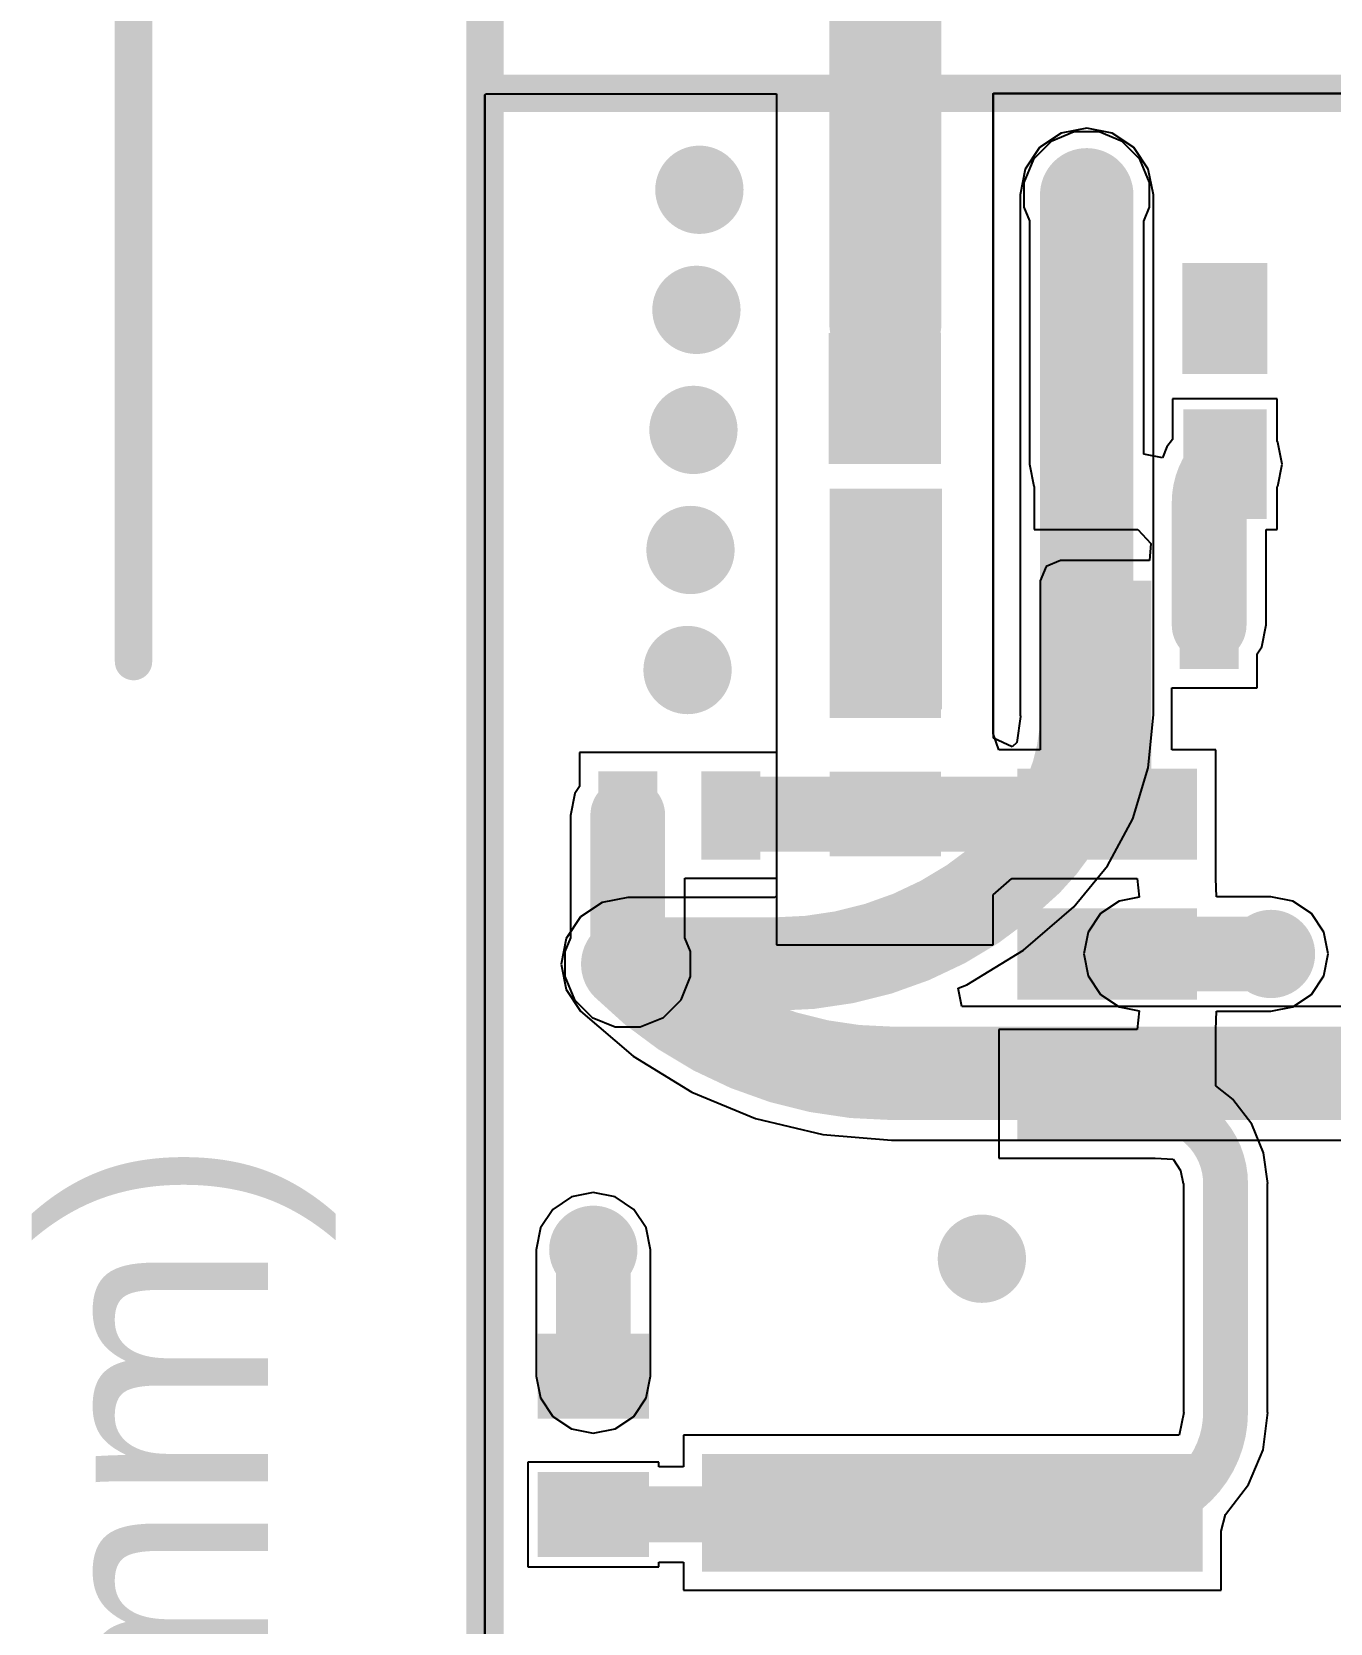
# Model space of a CAD drawing. Header units: millimetres. Extents: x -0.18 to 1.17, y -0.19 to 1.72.
# Drawn here: x -0.1802 to 0.1671, y 0.8409 to 1.2666 of the extents above; entities that cross this region are included whole.
import ezdxf

# ---------------------------------------------------------------- set-up
doc = ezdxf.new("R2010")
doc.units = ezdxf.units.MM
doc.header["$MEASUREMENT"] = 0
for name, color, linetype in [('BottomLayer', 5, 'Continuous'), ('BottomPaste', 16, 'Continuous'), ('BottomSolder', 6, 'Continuous'), ('Mechanical1', 6, 'Continuous'), ('Mechanical2', 216, 'Continuous'), ('TopLayer', 1, 'Continuous'), ('ViaHoleLayer', 16, 'Continuous')]:
    doc.layers.add(name, color=color, linetype=linetype)
doc.styles.add('Arial', font='', dxfattribs={"height": 0.2})
doc.styles.get('Arial').set_extended_font_data('Arial')

# ---------------------------------------------------------------- blocks, each defined once
blk = doc.blocks.new('IND_0402_B_6')
at = {"layer": 'BottomLayer'}
for points in [[(-0.02165, 0.01181), (-0.00591, 0.01181), (-0.00591, -0.01181), (-0.02165, -0.01181)], [(0.00591, 0.01181), (0.02165, 0.01181), (0.02165, -0.01181), (0.00591, -0.01181)]]:
    blk.add_hatch(color=5, dxfattribs=at).paths.add_polyline_path(points)
at = {"layer": 'BottomPaste'}
for points in [[(-0.02165, 0.01181), (-0.00591, 0.01181), (-0.00591, -0.01181), (-0.02165, -0.01181)], [(0.00591, 0.01181), (0.02165, 0.01181), (0.02165, -0.01181), (0.00591, -0.01181)]]:
    blk.add_hatch(color=16, dxfattribs=at).paths.add_polyline_path(points)
blk = doc.blocks.new('HC_49S_SMD_2P_M____B_7')
at = {"layer": 'BottomLayer'}
for points in [[(-0.16142, 0.01575), (-0.02756, 0.01575), (-0.02756, -0.01575), (-0.16142, -0.01575)], [(0.02756, 0.01575), (0.16142, 0.01575), (0.16142, -0.01575), (0.02756, -0.01575)]]:
    blk.add_hatch(color=5, dxfattribs=at).paths.add_polyline_path(points)
at = {"layer": 'BottomPaste'}
for points in [[(-0.16142, 0.01575), (-0.02756, 0.01575), (-0.02756, -0.01575), (-0.16142, -0.01575)], [(0.02756, 0.01575), (0.16142, 0.01575), (0.16142, -0.01575), (0.02756, -0.01575)]]:
    blk.add_hatch(color=16, dxfattribs=at).paths.add_polyline_path(points)
blk = doc.blocks.new('C___0402_B_9')
at = {"layer": 'BottomLayer'}
for points in [[(-0.0095, 0.0125), (-0.0095, -0.0125), (-0.0275, -0.0125), (-0.0275, 0.0125)], [(0.0275, 0.0125), (0.0275, -0.0125), (0.0095, -0.0125), (0.0095, 0.0125)]]:
    blk.add_hatch(color=5, dxfattribs=at).paths.add_polyline_path(points)
at = {"layer": 'BottomPaste'}
for points in [[(-0.0095, 0.0125), (-0.0095, -0.0125), (-0.0275, -0.0125), (-0.0275, 0.0125)], [(0.0275, 0.0125), (0.0275, -0.0125), (0.0095, -0.0125), (0.0095, 0.0125)]]:
    blk.add_hatch(color=16, dxfattribs=at).paths.add_polyline_path(points)
at = {"layer": 'BottomSolder'}
for points in [[(-0.00714, 0.01486), (-0.00714, -0.01486), (-0.02986, -0.01486), (-0.02986, 0.01486)], [(0.02986, 0.01486), (0.02986, -0.01486), (0.00714, -0.01486), (0.00714, 0.01486)]]:
    blk.add_hatch(color=6, dxfattribs=at).paths.add_polyline_path(points)
blk = doc.blocks.new('SOT_23_6_B_11')
at = {"layer": 'BottomLayer'}
for points in [[(-0.07559, 0.04961), (-0.02756, 0.04961), (-0.02756, 0.0252), (-0.07559, 0.0252)], [(0.02756, 0.04961), (0.07559, 0.04961), (0.07559, 0.0252), (0.02756, 0.0252)], [(-0.07559, 0.0122), (-0.02756, 0.0122), (-0.02756, -0.0122), (-0.07559, -0.0122)], [(0.02756, 0.0122), (0.07559, 0.0122), (0.07559, -0.0122), (0.02756, -0.0122)], [(-0.07559, -0.0252), (-0.02756, -0.0252), (-0.02756, -0.04961), (-0.07559, -0.04961)], [(0.02756, -0.0252), (0.07559, -0.0252), (0.07559, -0.04961), (0.02756, -0.04961)]]:
    blk.add_hatch(color=5, dxfattribs=at).paths.add_polyline_path(points)
at = {"layer": 'BottomPaste'}
for points in [[(-0.07559, 0.04961), (-0.02756, 0.04961), (-0.02756, 0.0252), (-0.07559, 0.0252)], [(0.02756, 0.04961), (0.07559, 0.04961), (0.07559, 0.0252), (0.02756, 0.0252)], [(-0.07559, 0.0122), (-0.02756, 0.0122), (-0.02756, -0.0122), (-0.07559, -0.0122)], [(0.02756, 0.0122), (0.07559, 0.0122), (0.07559, -0.0122), (0.02756, -0.0122)], [(-0.07559, -0.0252), (-0.02756, -0.0252), (-0.02756, -0.04961), (-0.07559, -0.04961)], [(0.02756, -0.0252), (0.07559, -0.0252), (0.07559, -0.04961), (0.02756, -0.04961)]]:
    blk.add_hatch(color=16, dxfattribs=at).paths.add_polyline_path(points)
blk = doc.blocks.new('R___0402_B_18')
at = {"layer": 'BottomLayer'}
for points in [[(-0.0095, 0.0125), (-0.0095, -0.0125), (-0.0275, -0.0125), (-0.0275, 0.0125)], [(0.0275, 0.0125), (0.0275, -0.0125), (0.0095, -0.0125), (0.0095, 0.0125)]]:
    blk.add_hatch(color=5, dxfattribs=at).paths.add_polyline_path(points)
at = {"layer": 'BottomPaste'}
for points in [[(-0.0095, 0.0125), (-0.0095, -0.0125), (-0.0275, -0.0125), (-0.0275, 0.0125)], [(0.0275, 0.0125), (0.0275, -0.0125), (0.0095, -0.0125), (0.0095, 0.0125)]]:
    blk.add_hatch(color=16, dxfattribs=at).paths.add_polyline_path(points)
at = {"layer": 'BottomSolder'}
for points in [[(-0.00733, 0.01467), (-0.00733, -0.01467), (-0.02967, -0.01467), (-0.02967, 0.01467)], [(0.02967, 0.01467), (0.02967, -0.01467), (0.00733, -0.01467), (0.00733, 0.01467)]]:
    blk.add_hatch(color=6, dxfattribs=at).paths.add_polyline_path(points)
blk = doc.blocks.new('IND_0402_B_20')
at = {"layer": 'BottomLayer'}
for points in [[(-0.02165, 0.01181), (-0.00591, 0.01181), (-0.00591, -0.01181), (-0.02165, -0.01181)], [(0.00591, 0.01181), (0.02165, 0.01181), (0.02165, -0.01181), (0.00591, -0.01181)]]:
    blk.add_hatch(color=5, dxfattribs=at).paths.add_polyline_path(points)
at = {"layer": 'BottomPaste'}
for points in [[(-0.02165, 0.01181), (-0.00591, 0.01181), (-0.00591, -0.01181), (-0.02165, -0.01181)], [(0.00591, 0.01181), (0.02165, 0.01181), (0.02165, -0.01181), (0.00591, -0.01181)]]:
    blk.add_hatch(color=16, dxfattribs=at).paths.add_polyline_path(points)
blk = doc.blocks.new('IND_0402_B_21')
at = {"layer": 'BottomLayer'}
for points in [[(-0.02165, 0.01181), (-0.00591, 0.01181), (-0.00591, -0.01181), (-0.02165, -0.01181)], [(0.00591, 0.01181), (0.02165, 0.01181), (0.02165, -0.01181), (0.00591, -0.01181)]]:
    blk.add_hatch(color=5, dxfattribs=at).paths.add_polyline_path(points)
at = {"layer": 'BottomPaste'}
for points in [[(-0.02165, 0.01181), (-0.00591, 0.01181), (-0.00591, -0.01181), (-0.02165, -0.01181)], [(0.00591, 0.01181), (0.02165, 0.01181), (0.02165, -0.01181), (0.00591, -0.01181)]]:
    blk.add_hatch(color=16, dxfattribs=at).paths.add_polyline_path(points)
blk = doc.blocks.new('C___0402_B_25')
at = {"layer": 'BottomLayer'}
for points in [[(-0.0095, 0.0125), (-0.0095, -0.0125), (-0.0275, -0.0125), (-0.0275, 0.0125)], [(0.0275, 0.0125), (0.0275, -0.0125), (0.0095, -0.0125), (0.0095, 0.0125)]]:
    blk.add_hatch(color=5, dxfattribs=at).paths.add_polyline_path(points)
at = {"layer": 'BottomPaste'}
for points in [[(-0.0095, 0.0125), (-0.0095, -0.0125), (-0.0275, -0.0125), (-0.0275, 0.0125)], [(0.0275, 0.0125), (0.0275, -0.0125), (0.0095, -0.0125), (0.0095, 0.0125)]]:
    blk.add_hatch(color=16, dxfattribs=at).paths.add_polyline_path(points)
at = {"layer": 'BottomSolder'}
for points in [[(-0.00714, 0.01486), (-0.00714, -0.01486), (-0.02986, -0.01486), (-0.02986, 0.01486)], [(0.02986, 0.01486), (0.02986, -0.01486), (0.00714, -0.01486), (0.00714, 0.01486)]]:
    blk.add_hatch(color=6, dxfattribs=at).paths.add_polyline_path(points)
blk = doc.blocks.new('C___0402_B_26')
at = {"layer": 'BottomLayer'}
for points in [[(-0.0095, 0.0125), (-0.0095, -0.0125), (-0.0275, -0.0125), (-0.0275, 0.0125)], [(0.0275, 0.0125), (0.0275, -0.0125), (0.0095, -0.0125), (0.0095, 0.0125)]]:
    blk.add_hatch(color=5, dxfattribs=at).paths.add_polyline_path(points)
at = {"layer": 'BottomPaste'}
for points in [[(-0.0095, 0.0125), (-0.0095, -0.0125), (-0.0275, -0.0125), (-0.0275, 0.0125)], [(0.0275, 0.0125), (0.0275, -0.0125), (0.0095, -0.0125), (0.0095, 0.0125)]]:
    blk.add_hatch(color=16, dxfattribs=at).paths.add_polyline_path(points)
at = {"layer": 'BottomSolder'}
for points in [[(-0.00714, 0.01486), (-0.00714, -0.01486), (-0.02986, -0.01486), (-0.02986, 0.01486)], [(0.02986, 0.01486), (0.02986, -0.01486), (0.00714, -0.01486), (0.00714, 0.01486)]]:
    blk.add_hatch(color=6, dxfattribs=at).paths.add_polyline_path(points)

msp = doc.modelspace()

# ---------------------------------------------------------------- hatches: boundary and pattern name
at = {"layer": 'BottomLayer'}
h = msp.add_hatch(color=5, dxfattribs=at)
edge = h.paths.add_edge_path()
edge.add_arc((-0.00162, 1.22435), 0.01181, 0, 360)
h = msp.add_hatch(color=5, dxfattribs=at)
edge = h.paths.add_edge_path()
edge.add_arc((0.102, 1.223), 0.01181, 0, 360)
h = msp.add_hatch(color=5, dxfattribs=at)
edge = h.paths.add_edge_path()
edge.add_arc((-0.00241, 1.19223), 0.01181, 0, 360)
for points in [[(0.033, 1.151), (0.063, 1.151), (0.063, 1.186), (0.033, 1.186)], [(0.06327, 1.1444), (0.03327, 1.1444), (0.03327, 1.08537), (0.06327, 1.08537)], [(0.11932, 1.11975), (0.09497, 1.11975), (0.09497, 1.05733), (0.11932, 1.05733)]]:
    msp.add_hatch(color=5, dxfattribs=at).paths.add_polyline_path(points)
h = msp.add_hatch(color=5, dxfattribs=at)
edge = h.paths.add_edge_path()
edge.add_arc((-0.00321, 1.16012), 0.01181, 0, 360)
h = msp.add_hatch(color=5, dxfattribs=at)
edge = h.paths.add_edge_path()
edge.add_arc((-0.004, 1.128), 0.01181, 0, 360)
h = msp.add_hatch(color=5, dxfattribs=at)
edge = h.paths.add_edge_path()
edge.add_arc((-0.00479, 1.09588), 0.01181, 0, 360)
h = msp.add_hatch(color=5, dxfattribs=at)
edge = h.paths.add_edge_path()
edge.add_arc((0.15129, 1.01993), 0.01181, 0, 360)
h = msp.add_hatch(color=5, dxfattribs=at)
edge = h.paths.add_edge_path()
edge.add_arc((-0.02078, 1.01722), 0.01181, 0, 360)
h = msp.add_hatch(color=5, dxfattribs=at)
edge = h.paths.add_edge_path()
edge.add_arc((-0.03, 0.94079), 0.01181, 0, 360)
h = msp.add_hatch(color=5, dxfattribs=at)
edge = h.paths.add_edge_path()
edge.add_arc((0.07395, 0.9384), 0.01181, 0, 360)
at = {"layer": 'TopLayer'}
h = msp.add_hatch(color=1, dxfattribs=at)
edge = h.paths.add_edge_path()
edge.add_arc((-0.00162, 1.22435), 0.01181, 0, 360)
h = msp.add_hatch(color=1, dxfattribs=at)
edge = h.paths.add_edge_path()
edge.add_arc((0.102, 1.223), 0.01181, 0, 360)
h = msp.add_hatch(color=1, dxfattribs=at)
edge = h.paths.add_edge_path()
edge.add_arc((-0.00241, 1.19223), 0.01181, 0, 360)
h = msp.add_hatch(color=1, dxfattribs=at)
edge = h.paths.add_edge_path()
edge.add_arc((-0.00321, 1.16012), 0.01181, 0, 360)
h = msp.add_hatch(color=1, dxfattribs=at)
edge = h.paths.add_edge_path()
edge.add_arc((-0.004, 1.128), 0.01181, 0, 360)
h = msp.add_hatch(color=1, dxfattribs=at)
edge = h.paths.add_edge_path()
edge.add_arc((-0.00479, 1.09588), 0.01181, 0, 360)
h = msp.add_hatch(color=1, dxfattribs=at)
edge = h.paths.add_edge_path()
edge.add_arc((0.15129, 1.01993), 0.01181, 0, 360)
h = msp.add_hatch(color=1, dxfattribs=at)
edge = h.paths.add_edge_path()
edge.add_arc((-0.02078, 1.01722), 0.01181, 0, 360)
h = msp.add_hatch(color=1, dxfattribs=at)
edge = h.paths.add_edge_path()
edge.add_arc((-0.03, 0.94079), 0.01181, 0, 360)
h = msp.add_hatch(color=1, dxfattribs=at)
edge = h.paths.add_edge_path()
edge.add_arc((0.07395, 0.9384), 0.01181, 0, 360)
at = {"layer": 'ViaHoleLayer'}
h = msp.add_hatch(color=16, dxfattribs=at)
edge = h.paths.add_edge_path()
edge.add_arc((-0.00162, 1.22435), 0.00591, 0, 360)
h = msp.add_hatch(color=16, dxfattribs=at)
edge = h.paths.add_edge_path()
edge.add_arc((0.102, 1.223), 0.00591, 0, 360)
h = msp.add_hatch(color=16, dxfattribs=at)
edge = h.paths.add_edge_path()
edge.add_arc((-0.00241, 1.19223), 0.00591, 0, 360)
h = msp.add_hatch(color=16, dxfattribs=at)
edge = h.paths.add_edge_path()
edge.add_arc((-0.00321, 1.16012), 0.00591, 0, 360)
h = msp.add_hatch(color=16, dxfattribs=at)
edge = h.paths.add_edge_path()
edge.add_arc((-0.004, 1.128), 0.00591, 0, 360)
h = msp.add_hatch(color=16, dxfattribs=at)
edge = h.paths.add_edge_path()
edge.add_arc((-0.00479, 1.09588), 0.00591, 0, 360)
h = msp.add_hatch(color=16, dxfattribs=at)
edge = h.paths.add_edge_path()
edge.add_arc((-0.02078, 1.01722), 0.00591, 0, 360)
h = msp.add_hatch(color=16, dxfattribs=at)
edge = h.paths.add_edge_path()
edge.add_arc((0.15129, 1.01993), 0.00591, 0, 360)
h = msp.add_hatch(color=16, dxfattribs=at)
edge = h.paths.add_edge_path()
edge.add_arc((-0.03, 0.94079), 0.00591, 0, 360)
h = msp.add_hatch(color=16, dxfattribs=at)
edge = h.paths.add_edge_path()
edge.add_arc((0.07395, 0.9384), 0.00591, 0, 360)

# ---------------------------------------------------------------- linework, layer by layer
at = {"layer": 'BottomLayer'}
for p, q in [((-0.059, 1.24978), (-0.05878, 1.25)), ((-0.059, -0.05854), (-0.059, 1.24978)), ((-0.05878, 1.25), (0.019, 1.25)), ((0.019, 1.25), (0.019, 1.07381)), ((0.077, 1.07892), (0.077, 1.25013)), ((0.077, 1.25013), (1.166, 1.25013)), ((0.09866, 1.23981), (0.09248, 1.23725)), ((0.10534, 1.23981), (0.09866, 1.23981)), ((0.11152, 1.23725), (0.10534, 1.23981)), ((0.09248, 1.23725), (0.08775, 1.23252)), ((0.11625, 1.23252), (0.11152, 1.23725)), ((0.08775, 1.23252), (0.08519, 1.22634)), ((0.11881, 1.22634), (0.11625, 1.23252)), ((0.08519, 1.22634), (0.08519, 1.21966)), ((0.11881, 1.21966), (0.11881, 1.22634)), ((0.08519, 1.21966), (0.08667, 1.21607)), ((0.11726, 1.21592), (0.11881, 1.21966)), ((0.08667, 1.21607), (0.08667, 1.18994)), ((0.11726, 1.18994), (0.11726, 1.21592)), ((0.08667, 1.18994), (0.08667, 1.15094)), ((0.11726, 1.15366), (0.11726, 1.18994)), ((0.15297, 1.16844), (0.12497, 1.16844)), ((0.12497, 1.16844), (0.12497, 1.15753)), ((0.15297, 1.15698), (0.15297, 1.16844)), ((0.12226, 1.15267), (0.11726, 1.15366)), ((0.12347, 1.15558), (0.12226, 1.15267)), ((0.12497, 1.15753), (0.12347, 1.15558)), ((0.1531, 1.15679), (0.15297, 1.15698)), ((0.15426, 1.15094), (0.1531, 1.15679)), ((0.08667, 1.15094), (0.08784, 1.14508)), ((0.1531, 1.14508), (0.15426, 1.15094)), ((0.08784, 1.14508), (0.08797, 1.14489)), ((0.08797, 1.14489), (0.08797, 1.13344)), ((0.15297, 1.14489), (0.1531, 1.14508)), ((0.15297, 1.13344), (0.15297, 1.14489)), ((0.08797, 1.13344), (0.11568, 1.13344)), ((0.11568, 1.13344), (0.11915, 1.12975)), ((0.15004, 1.10794), (0.15004, 1.13344)), ((0.15004, 1.13344), (0.15297, 1.13344)), ((0.11915, 1.12975), (0.11875, 1.12516)), ((0.09497, 1.12516), (0.09114, 1.12357)), ((0.11875, 1.12516), (0.09497, 1.12516)), ((0.09114, 1.12357), (0.08956, 1.11975)), ((0.08956, 1.11975), (0.08956, 1.07454)), ((0.14888, 1.10208), (0.15004, 1.10794)), ((0.14762, 1.10021), (0.14888, 1.10208)), ((0.14762, 1.09113), (0.14762, 1.10021)), ((0.12474, 1.07454), (0.12474, 1.09113)), ((0.12474, 1.09113), (0.14762, 1.09113)), ((0.07848, 1.07454), (0.077, 1.07892)), ((-0.01109, 1.07381), (-0.03365, 1.07381)), ((-0.03365, 1.07381), (-0.03365, 1.06473)), ((-0.00791, 1.07381), (-0.01109, 1.07381)), ((-0.00609, 1.07381), (-0.00791, 1.07381)), ((-0.00791, 1.07381), (-0.00791, 1.07381)), ((0.019, 1.07381), (-0.00609, 1.07381)), ((-0.00609, 1.07381), (-0.00609, 1.07381)), ((0.08956, 1.07454), (0.07848, 1.07454)), ((0.13651, 1.07454), (0.12474, 1.07454)), ((0.13651, 1.04022), (0.13651, 1.07454)), ((-0.03365, 1.06473), (-0.03491, 1.06285)), ((-0.03491, 1.06285), (-0.03607, 1.057)), ((-0.03607, 1.057), (-0.03607, 1.02423)), ((-0.00549, 1.02423), (-0.00549, 1.04019)), ((-0.00549, 1.04019), (0.019, 1.04019)), ((0.019, 1.04019), (0.019, 1.02241)), ((0.077, 1.03574), (0.082, 1.04013)), ((0.082, 1.04013), (0.11552, 1.04013)), ((0.11552, 1.04013), (0.11601, 1.03513)), ((0.13651, 1.04013), (0.13651, 1.04022)), ((0.13675, 1.03522), (0.13651, 1.04013)), ((0.077, 1.02241), (0.077, 1.03574)), ((0.11601, 1.03513), (0.11064, 1.03406)), ((0.15129, 1.03522), (0.13675, 1.03522)), ((0.15714, 1.03406), (0.15129, 1.03522)), ((0.10568, 1.03074), (0.10237, 1.02578)), ((0.11064, 1.03406), (0.10568, 1.03074)), ((0.1621, 1.03074), (0.15714, 1.03406)), ((0.16542, 1.02578), (0.1621, 1.03074)), ((-0.03607, 1.02423), (-0.03759, 1.02056)), ((-0.00397, 1.02056), (-0.00549, 1.02423)), ((0.019, 1.02241), (0.077, 1.02241)), ((0.10237, 1.02578), (0.1012, 1.01993)), ((0.16658, 1.01993), (0.16542, 1.02578)), ((-0.03759, 1.02056), (-0.03759, 1.01388)), ((-0.00397, 1.01388), (-0.00397, 1.02056)), ((0.1012, 1.01993), (0.10237, 1.01408)), ((0.16542, 1.01408), (0.16658, 1.01993)), ((-0.03759, 1.01388), (-0.03503, 1.0077)), ((-0.00653, 1.0077), (-0.00397, 1.01388)), ((0.10237, 1.01408), (0.10568, 1.00911)), ((0.1621, 1.00911), (0.16542, 1.01408)), ((0.10568, 1.00911), (0.11064, 1.0058)), ((0.15714, 1.0058), (0.1621, 1.00911)), ((-0.03503, 1.0077), (-0.0303, 1.00297)), ((-0.01126, 1.00297), (-0.00653, 1.0077)), ((0.11064, 1.0058), (0.11601, 1.00473)), ((0.11601, 1.00473), (0.11552, 0.99973)), ((0.15129, 1.00464), (0.15714, 1.0058)), ((-0.0303, 1.00297), (-0.02412, 1.00041)), ((-0.02412, 1.00041), (-0.01744, 1.00041)), ((-0.01744, 1.00041), (-0.01126, 1.00297)), ((0.13651, 0.99973), (0.13675, 1.00464)), ((0.13675, 1.00464), (0.15129, 1.00464)), ((0.11552, 0.99973), (0.07848, 0.99973)), ((0.07848, 0.99973), (0.07848, 0.96532)), ((0.13651, 0.99964), (0.13651, 0.99973)), ((0.13651, 0.98463), (0.13651, 0.99964)), ((0.14119, 0.98104), (0.13651, 0.98463)), ((0.14111, 0.98097), (0.14119, 0.98104)), ((0.14616, 0.97439), (0.14111, 0.98097)), ((0.14933, 0.96673), (0.14616, 0.97439)), ((0.15041, 0.95851), (0.14933, 0.96673)), ((0.07848, 0.96532), (0.12027, 0.96532)), ((0.12027, 0.96532), (0.12513, 0.96499)), ((0.12513, 0.96499), (0.12712, 0.96202)), ((0.12712, 0.96202), (0.12782, 0.95851)), ((0.12782, 0.95851), (0.12793, 0.95851)), ((0.12793, 0.95851), (0.12793, 0.89731)), ((0.15036, 0.89731), (0.15036, 0.95851)), ((0.15036, 0.95851), (0.15041, 0.95851)), ((-0.03585, 0.95492), (-0.04081, 0.95161)), ((-0.03, 0.95609), (-0.03585, 0.95492)), ((-0.02415, 0.95492), (-0.03, 0.95609)), ((-0.01919, 0.95161), (-0.02415, 0.95492)), ((-0.04081, 0.95161), (-0.04413, 0.94665)), ((-0.01587, 0.94665), (-0.01919, 0.95161)), ((-0.04413, 0.94665), (-0.04529, 0.94079)), ((-0.01471, 0.94079), (-0.01587, 0.94665)), ((-0.04529, 0.94079), (-0.04529, 0.907)), ((-0.01471, 0.907), (-0.01471, 0.94079)), ((-0.04529, 0.907), (-0.04413, 0.90115)), ((-0.01587, 0.90115), (-0.01471, 0.907)), ((-0.04413, 0.90115), (-0.04081, 0.89619)), ((-0.01919, 0.89619), (-0.01587, 0.90115)), ((-0.04081, 0.89619), (-0.03585, 0.89287)), ((-0.02415, 0.89287), (-0.01919, 0.89619)), ((0.12794, 0.89725), (0.12674, 0.8912)), ((0.12793, 0.89731), (0.12794, 0.89725)), ((0.14916, 0.88731), (0.15047, 0.89731)), ((0.15047, 0.89731), (0.15036, 0.89731)), ((-0.03585, 0.89287), (-0.03, 0.89171)), ((-0.03, 0.89171), (-0.02415, 0.89287)), ((0.12674, 0.8912), (-0.00588, 0.8912)), ((-0.00588, 0.8912), (-0.00588, 0.88274)), ((0.1453, 0.87799), (0.14916, 0.88731)), ((-0.0125, 0.884), (-0.0475, 0.884)), ((-0.0475, 0.884), (-0.0475, 0.856)), ((-0.0125, 0.88274), (-0.0125, 0.884)), ((-0.00588, 0.88274), (-0.0125, 0.88274)), ((0.13915, 0.86999), (0.1453, 0.87799)), ((0.13798, 0.86548), (0.13915, 0.86999)), ((0.13798, 0.84971), (0.13798, 0.86548)), ((-0.0475, 0.856), (-0.0125, 0.856)), ((-0.0125, 0.856), (-0.0125, 0.85726)), ((-0.0125, 0.85726), (-0.00588, 0.85726)), ((-0.00588, 0.85726), (-0.00588, 0.84971)), ((-0.00588, 0.84971), (0.13798, 0.84971))]:
    msp.add_line(p, q, dxfattribs=at)
for points, const_width in [([(0.04813, 1.1887), (0.04813, 1.60387)], 0.03), ([(0.10197, 1.22297), (0.102, 1.223)], 0.02), ([(0.10197, 1.18994), (0.10197, 1.22297)], 0.02), ([(0.10197, 1.15094), (0.10197, 1.18994)], 0.02), ([(0.13475, 1.10794), (0.13475, 1.14075)], 0.02), ([(-0.02078, 1.01722), (-0.02078, 1.057)], 0.02), ([(0.01, 1.05733), (0.1075, 1.05733)], 0.02), ([(0.1165, 1.01993), (0.15129, 1.01993)], 0.02), ([(0.13914, 0.89731), (0.13914, 0.95851)], 0.012), ([(-0.03, 0.907), (-0.03, 0.94079)], 0.02), ([(-0.03, 0.87), (0.06995, 0.87)], 0.015), ([(0.07105, 0.87045), (0.1075, 0.87045)], 0.01)]:
    msp.add_lwpolyline(points, dxfattribs=dict(at, const_width=const_width))
for points, const_width in [([(0.09697, 1.22297, 1), (0.10697, 1.22297, 1)], 0.01), ([(0.09697, 1.22297, 1), (0.10697, 1.22297, 1)], 0.01), ([(0.097, 1.223, 1), (0.107, 1.223, 1)], 0.01), ([(0.04063, 1.1887, 1), (0.05563, 1.1887, 1)], 0.015), ([(0.09697, 1.18994, 1), (0.10697, 1.18994, 1)], 0.01), ([(0.09697, 1.18994, 1), (0.10697, 1.18994, 1)], 0.01), ([(0.09697, 1.15094, 1), (0.10697, 1.15094, 1)], 0.01), ([(0.13397, 1.15094, 1), (0.14397, 1.15094, 1)], 0.01), ([(0.12975, 1.14075, 1), (0.13975, 1.14075, 1)], 0.01), ([(0.12975, 1.14075, 1), (0.13975, 1.14075, 1)], 0.01), ([(0.12975, 1.10794, 1), (0.13975, 1.10794, 1)], 0.01), ([(-0.02578, 1.057, 1), (-0.01578, 1.057, 1)], 0.01), ([(0.005, 1.05733, 1), (0.015, 1.05733, 1)], 0.01), ([(0.1025, 1.05733, 1), (0.1125, 1.05733, 1)], 0.01), ([(-0.02578, 1.01722, 1), (-0.01578, 1.01722, 1)], 0.01), ([(0.1115, 1.01993, 1), (0.1215, 1.01993, 1)], 0.01), ([(0.14629, 1.01993, 1), (0.15629, 1.01993, 1)], 0.01), ([(0.10714, 0.98253, 1), (0.11314, 0.98253, 1)], 0.006), ([(0.13014, 0.973, 1), (0.13614, 0.973, 1)], 0.006), ([(0.13014, 0.973, 1), (0.13614, 0.973, 1)], 0.006), ([(0.13614, 0.95851, 1), (0.14214, 0.95851, 1)], 0.006), ([(0.13614, 0.95851, 1), (0.14214, 0.95851, 1)], 0.006), ([(-0.035, 0.94079, 1), (-0.025, 0.94079, 1)], 0.01), ([(-0.035, 0.907, 1), (-0.025, 0.907, 1)], 0.01), ([(0.13614, 0.89731, 1), (0.14214, 0.89731, 1)], 0.006), ([(0.13614, 0.89731, 1), (0.14214, 0.89731, 1)], 0.006), ([(0.12814, 0.878, 1), (0.13414, 0.878, 1)], 0.006), ([(0.12814, 0.878, 1), (0.13414, 0.878, 1)], 0.006), ([(-0.03375, 0.87, 1), (-0.02625, 0.87, 1)], 0.0075), ([(0.0662, 0.87, 1), (0.0737, 0.87, 1)], 0.0075), ([(0.06745, 0.87, 1), (0.07245, 0.87, 1)], 0.005), ([(0.06855, 0.87045, 1), (0.07355, 0.87045, 1)], 0.005), ([(0.06855, 0.87045, 1), (0.07355, 0.87045, 1)], 0.005), ([(0.105, 0.87045, 1), (0.11, 0.87045, 1)], 0.005), ([(0.10993, 0.87045, 1), (0.11593, 0.87045, 1)], 0.006)]:
    msp.add_lwpolyline(points, format="xyb", close=True, dxfattribs=dict(at, const_width=const_width))
for points, const_width in [([(0.13475, 1.14075, -0.198912), (0.13897, 1.15094)], 0.02), ([(0.11014, 0.98253, -0.198912), (0.13314, 0.973)], 0.012), ([(0.13314, 0.973, -0.198912), (0.13914, 0.95851)], 0.012), ([(0.13914, 0.89731, -0.198912), (0.13114, 0.878)], 0.012), ([(0.13114, 0.878, -0.198912), (0.11293, 0.87045)], 0.012), ([(0.07105, 0.87045, -0.198912), (0.06995, 0.87)], 0.01)]:
    msp.add_lwpolyline(points, format="xyb", dxfattribs=dict(at, const_width=const_width))
at = {"layer": 'Mechanical1', "const_width": 0.01}
msp.add_lwpolyline([(-0.153, 1.09814), (-0.153, 1.715)], dxfattribs=at)
at = {"layer": 'Mechanical1', "const_width": 0.005}
msp.add_lwpolyline([(-0.1555, 1.09814, 1), (-0.1505, 1.09814, 1)], format="xyb", close=True, dxfattribs=at)
at = {"layer": 'Mechanical2', "const_width": 0.01}
for points in [[(-0.059, -0.05854), (-0.059, 1.715)], [(-0.059, 1.25013), (1.166, 1.25013)]]:
    msp.add_lwpolyline(points, dxfattribs=at)
at = {"layer": 'Mechanical2', "const_width": 0.005}
msp.add_lwpolyline([(-0.0615, 1.25013, 1), (-0.0565, 1.25013, 1)], format="xyb", close=True, dxfattribs=at)
at = {"layer": 'TopLayer'}
for p, q in [((-0.05897, 1.24981), (-0.05874, 1.25003)), ((-0.05897, -0.05851), (-0.05897, 1.24981)), ((-0.05874, 1.25003), (0.01903, 1.25003)), ((0.01903, 1.25003), (0.01903, 1.03545)), ((0.07703, 1.07763), (0.07703, 1.25016)), ((0.07703, 1.25016), (1.16603, 1.25016)), ((0.09517, 1.23948), (0.08938, 1.23562)), ((0.102, 1.24084), (0.09517, 1.23948)), ((0.10883, 1.23948), (0.102, 1.24084)), ((0.11462, 1.23562), (0.10883, 1.23948)), ((0.08938, 1.23562), (0.08552, 1.22983)), ((0.11848, 1.22983), (0.11462, 1.23562)), ((0.08552, 1.22983), (0.08416, 1.223)), ((0.11984, 1.223), (0.11848, 1.22983)), ((0.08416, 1.223), (0.08416, 1.08392)), ((0.11984, 1.08392), (0.11984, 1.223)), ((0.08425, 1.08343), (0.08334, 1.07651)), ((0.08416, 1.08392), (0.08425, 1.08343)), ((0.11845, 1.06973), (0.11985, 1.08392)), ((0.11985, 1.08392), (0.11984, 1.08392)), ((0.08203, 1.07536), (0.07703, 1.07763)), ((0.08334, 1.07651), (0.08203, 1.07536)), ((0.11432, 1.05609), (0.11845, 1.06973)), ((0.1076, 1.04352), (0.11432, 1.05609)), ((0.09855, 1.0325), (0.1076, 1.04352)), ((-0.02078, 1.03506), (-0.02761, 1.03371)), ((0.01856, 1.03506), (-0.02078, 1.03506)), ((0.01903, 1.03545), (0.01856, 1.03506)), ((-0.02761, 1.03371), (-0.0334, 1.02984)), ((0.08505, 1.02098), (0.09855, 1.03251)), ((0.09855, 1.03251), (0.09855, 1.0325)), ((-0.0334, 1.02984), (-0.03726, 1.02405)), ((-0.03726, 1.02405), (-0.03862, 1.01722)), ((0.06992, 1.0117), (0.08505, 1.02098)), ((-0.03862, 1.01722), (-0.03726, 1.01039)), ((-0.03726, 1.01039), (-0.0334, 1.0046)), ((0.06761, 1.01075), (0.06992, 1.0117)), ((0.06859, 1.00584), (0.06761, 1.01075)), ((0.30618, 1.00584), (0.06859, 1.00584)), ((-0.0334, 1.0046), (-0.03341, 1.00459)), ((-0.03341, 1.00459), (-0.01937, 0.9926)), ((-0.01937, 0.9926), (-0.00364, 0.98296)), ((-0.00364, 0.98296), (0.01342, 0.97589)), ((0.01342, 0.97589), (0.03136, 0.97159)), ((0.03136, 0.97159), (0.04976, 0.97014)), ((0.04976, 0.97014), (0.04976, 0.97016)), ((0.04976, 0.97016), (0.29774, 0.97016))]:
    msp.add_line(p, q, dxfattribs=at)
at = {"layer": 'TopLayer', "const_width": 0.025}
for points in [[(0.102, 1.08392), (0.102, 1.223)], [(-0.02078, 1.01722), (0.01856, 1.01722)], [(0.04976, 0.988), (0.328, 0.988)]]:
    msp.add_lwpolyline(points, dxfattribs=at)
at = {"layer": 'TopLayer', "const_width": 0.0125}
for points in [[(0.09575, 1.223, 1), (0.10825, 1.223, 1)], [(0.09575, 1.08392, 1), (0.10825, 1.08392, 1)], [(0.09575, 1.08392, 1), (0.10825, 1.08392, 1)], [(0.07968, 1.04513, 1), (0.09218, 1.04513, 1)], [(0.07968, 1.04513, 1), (0.09218, 1.04513, 1)], [(-0.02703, 1.01722, 1), (-0.01453, 1.01722, 1)], [(-0.02703, 1.01722, 1), (-0.01453, 1.01722, 1)], [(0.01231, 1.01722, 1), (0.02481, 1.01722, 1)], [(0.01231, 1.01722, 1), (0.02481, 1.01722, 1)], [(0.04351, 0.988, 1), (0.05601, 0.988, 1)], [(0.04351, 0.988, 1), (0.05601, 0.988, 1)]]:
    msp.add_lwpolyline(points, format="xyb", close=True, dxfattribs=at)
at = {"layer": 'TopLayer', "const_width": 0.025}
for points in [[(0.102, 1.08392, -0.198912), (0.08593, 1.04513)], [(0.08593, 1.04513, -0.198912), (0.01856, 1.01722)], [(0.04976, 0.988, -0.198912), (-0.02078, 1.01722)]]:
    msp.add_lwpolyline(points, format="xyb", dxfattribs=at)

# ---------------------------------------------------------------- block references
for name, p, rotation in [('C___0402_B_26', (0.12047, 1.18994), 180), ('IND_0402_B_6', (0.04813, 1.1477), 270), ('R___0402_B_18', (0.12047, 1.15094), 180), ('C___0402_B_25', (0.04813, 1.07587), 270), ('IND_0402_B_20', (-0.007, 1.057), 180), ('C___0402_B_9', (-0.03, 0.8885), 90)]:
    msp.add_blockref(name, p, dxfattribs=dict(rotation=rotation))
for name, p in [('IND_0402_B_21', (0.12097, 1.10794)), ('SOT_23_6_B_11', (0.15907, 1.01993)), ('HC_49S_SMD_2P_M____B_7', (0.16054, 0.87045))]:
    msp.add_blockref(name, p)

# ---------------------------------------------------------------- texts
at = {"layer": 'Mechanical1', "style": 'Arial'}
msp.add_text('45.05 (mm)', height=0.06, rotation=90, dxfattribs=at).set_placement((-0.11701, 0.54232))

doc.saveas('drawing.dxf')
